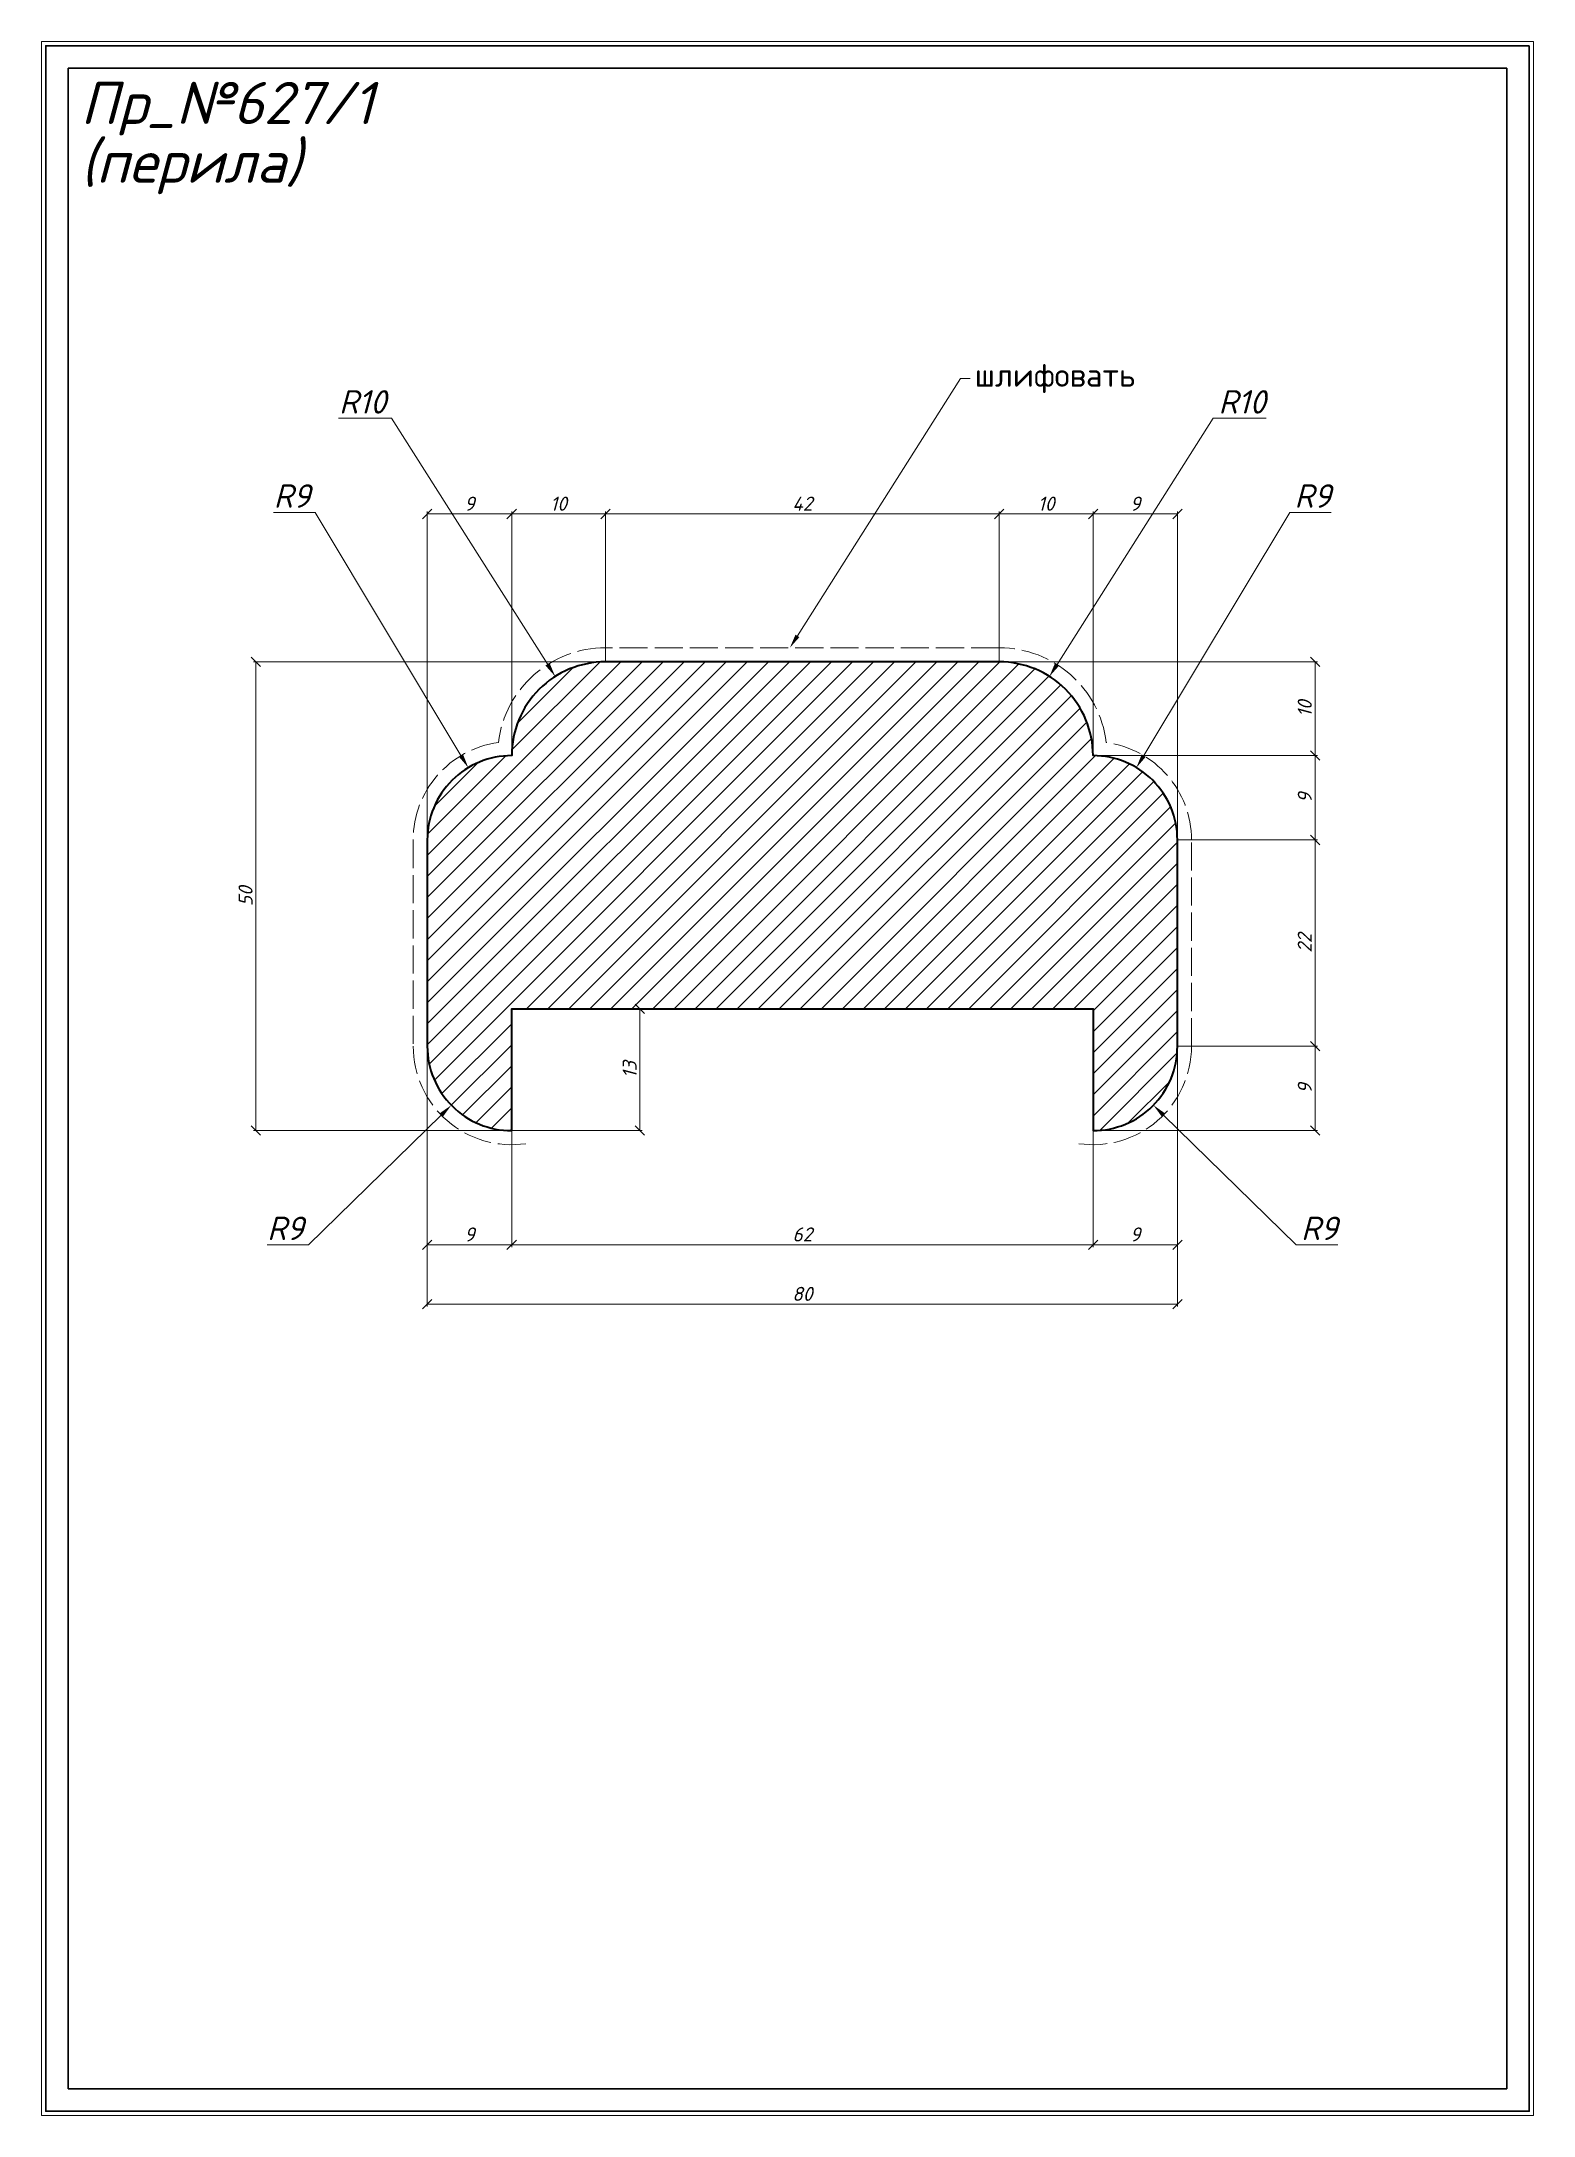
# Model space of a CAD drawing. Header units: millimetres. Extents: x 9236 to 9395, y -457 to -235.
import ezdxf
from ezdxf import colors
from ezdxf.entities.mleader import LeaderData, LeaderLine
from ezdxf.math import Vec2, Vec3

# ---------------------------------------------------------------- set-up
doc = ezdxf.new("R2010")
doc.units = ezdxf.units.MM
doc.linetypes.add('ACAD_ISO02W100', pattern=[15, 12, -3])
doc.layers.get('0').update_dxf_attribs({"lineweight": 13})
for name, color, linetype, lineweight in [('профили', 1, 'Continuous', 35), ('служебный слой ЛИНИИ ПУНКТИРНЫЕ', 7, 'ACAD_ISO02W100', 13), ('служебный слой НАДПИСИ', 7, 'Continuous', 13), ('служебный слой РАЗМЕРЫ', 7, 'Continuous', 9), ('служебный слой ШТАМП', 7, 'Continuous', 30), ('служебный слой ШТРИХОВКА', 7, 'Continuous', 5)]:
    doc.layers.add(name, color=color, linetype=linetype, lineweight=lineweight)
doc.styles.add('ЕСКД', font='isocpeur.ttf', dxfattribs={"oblique": 15})
doc.styles.add('ЕСКД штамп_текст', font='isocpeur.ttf')
doc.dimstyles.new('ЕСКД', dxfattribs={"dimtxt": 3.5, "dimasz": 2.5, "dimexe": 0.25, "dimexo": 0, "dimgap": 0.35, "dimtad": 1, "dimdec": 1, "dimzin": 9, "dimtxsty": 'ЕСКД', "dimblk": 'OBLIQUE', "dimcen": 0, "dimclrd": 256, "dimclre": 256, "dimclrt": 256, "dimadec": 1, "dimazin": 0, "dimtfac": 1, "dimtdec": 1, "dimtmove": 0, "dimatfit": 3, "dimldrblk": 'DOTSMALL', "dimfxl": 1, "dimlwd": -1, "dimlwe": -1, "dimarcsym": 0})
doc.dimstyles.new('ЕСКД$4', dxfattribs={"dimtxt": 3.5, "dimasz": 2.5, "dimexe": 0.25, "dimexo": 0, "dimgap": 0.35, "dimtad": 1, "dimtoh": 1, "dimdec": 1, "dimzin": 9, "dimtxsty": 'ЕСКД', "dimblk1": 'OBLIQUE', "dimsah": 1, "dimcen": 0, "dimse1": 1, "dimclrd": 256, "dimclre": 256, "dimclrt": 256, "dimadec": 1, "dimazin": 0, "dimtfac": 1, "dimtdec": 1, "dimtofl": 0, "dimtmove": 0, "dimatfit": 3, "dimldrblk": 'DOTSMALL', "dimfxl": 1, "dimlwd": -1, "dimlwe": -1, "dimarcsym": 2})

# ---------------------------------------------------------------- blocks, each defined once
blk = doc.blocks.new('*D23')
at = {"layer": 'Defpoints', "color": 0, "transparency": 16777216}
for p in [(9348.42, -342.53), (9354.86, -348.82)]:
    blk.add_point(p, dxfattribs=at)
at = {"layer": 'служебный слой РАЗМЕРЫ', "transparency": 16777216}
for p, q in [((9370.09, -363.7), (9355.93, -349.87)), ((9374.51, -363.7), (9370.09, -363.7))]:
    blk.add_line(p, q, dxfattribs=at)
blk.add_solid([(9356.1, -349.69), (9355.76, -350.05), (9354.86, -348.82)], dxfattribs=at)
at = {"layer": 'служебный слой РАЗМЕРЫ', "lineweight": 5, "transparency": 16777216, "insert": (9372.55, -361.95), "char_height": 2.5, "attachment_point": 5, "style": 'ЕСКД'}
blk.add_mtext('R9', dxfattribs=at)
blk = doc.blocks.new('_DotSmall')
at = {"color": 0, "linetype": 'ByBlock', "lineweight": -3, "const_width": 0.5}
blk.add_lwpolyline([(-0.0625, 0, 1), (0.0625, 0, 1)], format="xyb", close=True, dxfattribs=at)
blk = doc.blocks.new('_OBLIQUE')
at = {"color": 0, "linetype": 'ByBlock'}
blk.add_line((-0.5, -0.5), (0.5, 0.5), dxfattribs=at)
blk = doc.blocks.new('*D22')
at = {"layer": 'Defpoints', "color": 0, "transparency": 16777216}
for p in [(9343.77, -303.09), (9338.42, -311.53)]:
    blk.add_point(p, dxfattribs=at)
at = {"layer": 'служебный слой РАЗМЕРЫ', "transparency": 16777216}
for p, q in [((9361.23, -275.55), (9344.58, -301.82)), ((9366.9, -275.55), (9361.23, -275.55))]:
    blk.add_line(p, q, dxfattribs=at)
blk.add_solid([(9344.36, -301.68), (9344.79, -301.95), (9343.77, -303.09)], dxfattribs=at)
at = {"layer": 'служебный слой РАЗМЕРЫ', "lineweight": 5, "transparency": 16777216, "insert": (9364.31, -273.8), "char_height": 2.5, "attachment_point": 5, "style": 'ЕСКД'}
blk.add_mtext('R10', dxfattribs=at)
blk = doc.blocks.new('*D21')
at = {"layer": 'Defpoints', "color": 0, "transparency": 16777216}
for p in [(9353.05, -312.81), (9348.42, -320.53)]:
    blk.add_point(p, dxfattribs=at)
at = {"layer": 'служебный слой РАЗМЕРЫ', "transparency": 16777216}
for p, q in [((9369.39, -285.59), (9353.82, -311.53)), ((9373.81, -285.59), (9369.39, -285.59))]:
    blk.add_line(p, q, dxfattribs=at)
blk.add_solid([(9353.61, -311.4), (9354.04, -311.66), (9353.05, -312.81)], dxfattribs=at)
at = {"layer": 'служебный слой РАЗМЕРЫ', "lineweight": 5, "transparency": 16777216, "insert": (9371.85, -283.84), "char_height": 2.5, "attachment_point": 5, "style": 'ЕСКД'}
blk.add_mtext('R9', dxfattribs=at)
blk = doc.blocks.new('*D20')
at = {"layer": 'Defpoints', "color": 0, "transparency": 16777216}
for p in [(9286.42, -342.53), (9279.98, -348.82)]:
    blk.add_point(p, dxfattribs=at)
at = {"layer": 'служебный слой РАЗМЕРЫ', "transparency": 16777216}
for p, q in [((9264.75, -363.7), (9278.91, -349.87)), ((9260.33, -363.7), (9264.75, -363.7))]:
    blk.add_line(p, q, dxfattribs=at)
blk.add_solid([(9278.73, -349.69), (9279.08, -350.05), (9279.98, -348.82)], dxfattribs=at)
at = {"layer": 'служебный слой РАЗМЕРЫ', "lineweight": 5, "transparency": 16777216, "insert": (9262.29, -361.95), "char_height": 2.5, "attachment_point": 5, "style": 'ЕСКД'}
blk.add_mtext('R9', dxfattribs=at)
blk = doc.blocks.new('*D19')
at = {"layer": 'Defpoints', "color": 0, "transparency": 16777216}
for p in [(9291.06, -303.09), (9296.42, -311.53)]:
    blk.add_point(p, dxfattribs=at)
at = {"layer": 'служебный слой РАЗМЕРЫ', "transparency": 16777216}
for p, q in [((9267.94, -275.55), (9273.61, -275.55)), ((9273.61, -275.55), (9290.26, -301.82))]:
    blk.add_line(p, q, dxfattribs=at)
blk.add_solid([(9290.47, -301.68), (9290.05, -301.95), (9291.06, -303.09)], dxfattribs=at)
at = {"layer": 'служебный слой РАЗМЕРЫ', "lineweight": 5, "transparency": 16777216, "insert": (9270.52, -273.8), "char_height": 2.5, "attachment_point": 5, "style": 'ЕСКД'}
blk.add_mtext('R10', dxfattribs=at)
blk = doc.blocks.new('*D18')
at = {"layer": 'Defpoints', "color": 0, "transparency": 16777216}
for p in [(9281.79, -312.81), (9286.42, -320.53)]:
    blk.add_point(p, dxfattribs=at)
at = {"layer": 'служебный слой РАЗМЕРЫ', "transparency": 16777216}
for p, q in [((9261.03, -285.59), (9265.45, -285.59)), ((9265.45, -285.59), (9281.01, -311.53))]:
    blk.add_line(p, q, dxfattribs=at)
blk.add_solid([(9281.23, -311.4), (9280.8, -311.66), (9281.79, -312.81)], dxfattribs=at)
at = {"layer": 'служебный слой РАЗМЕРЫ', "lineweight": 5, "transparency": 16777216, "insert": (9262.99, -283.84), "char_height": 2.5, "attachment_point": 5, "style": 'ЕСКД'}
blk.add_mtext('R9', dxfattribs=at)
blk = doc.blocks.new('*D14')
at = {"layer": 'Defpoints', "color": 0, "transparency": 16777216}
for p in [(9286.42, -285.76), (9296.42, -301.53), (9286.42, -311.53)]:
    blk.add_point(p, dxfattribs=at)
at = {"layer": 'служебный слой РАЗМЕРЫ', "transparency": 16777216}
for p, q in [((9286.42, -311.53), (9286.42, -285.51)), ((9296.42, -285.76), (9286.42, -285.76)), ((9296.42, -301.53), (9296.42, -285.51))]:
    blk.add_line(p, q, dxfattribs=at)
at = {"layer": 'служебный слой РАЗМЕРЫ', "transparency": 16777216, "rotation": 180}
blk.add_blockref('_OBLIQUE', (9286.42, -285.76), dxfattribs=at)
at = {"layer": 'служебный слой РАЗМЕРЫ', "transparency": 16777216}
blk.add_blockref('_OBLIQUE', (9296.42, -285.76), dxfattribs=at)
at = {"layer": 'служебный слой РАЗМЕРЫ', "transparency": 16777216, "insert": (9291.42, -284.66), "char_height": 1.5, "attachment_point": 5, "style": 'ЕСКД'}
blk.add_mtext('10', dxfattribs=at)
blk = doc.blocks.new('*D13')
at = {"layer": 'Defpoints', "color": 0, "transparency": 16777216}
for p in [(9277.42, -285.76), (9286.42, -311.53), (9277.42, -320.53)]:
    blk.add_point(p, dxfattribs=at)
at = {"layer": 'служебный слой РАЗМЕРЫ', "transparency": 16777216}
for p, q in [((9277.42, -320.53), (9277.42, -285.51)), ((9286.42, -285.76), (9277.42, -285.76)), ((9286.42, -311.53), (9286.42, -285.51))]:
    blk.add_line(p, q, dxfattribs=at)
at = {"layer": 'служебный слой РАЗМЕРЫ', "transparency": 16777216, "rotation": 180}
blk.add_blockref('_OBLIQUE', (9277.42, -285.76), dxfattribs=at)
at = {"layer": 'служебный слой РАЗМЕРЫ', "transparency": 16777216}
blk.add_blockref('_OBLIQUE', (9286.42, -285.76), dxfattribs=at)
at = {"layer": 'служебный слой РАЗМЕРЫ', "transparency": 16777216, "insert": (9281.92, -284.66), "char_height": 1.5, "attachment_point": 5, "style": 'ЕСКД'}
blk.add_mtext('9', dxfattribs=at)
blk = doc.blocks.new('*D12')
at = {"layer": 'Defpoints', "color": 0, "transparency": 16777216}
for p in [(9286.42, -338.53), (9286.42, -351.53), (9300.1, -351.53)]:
    blk.add_point(p, dxfattribs=at)
at = {"layer": 'служебный слой РАЗМЕРЫ', "transparency": 16777216}
for p, q in [((9286.42, -338.53), (9300.35, -338.53)), ((9300.1, -338.53), (9300.1, -351.53)), ((9286.42, -351.53), (9300.35, -351.53))]:
    blk.add_line(p, q, dxfattribs=at)
for p, rotation in [((9300.1, -338.53), 90), ((9300.1, -351.53), 270)]:
    blk.add_blockref('_OBLIQUE', p, dxfattribs=dict(at, rotation=rotation))
at = {"layer": 'служебный слой РАЗМЕРЫ', "transparency": 16777216, "insert": (9299, -345.03), "char_height": 1.5, "attachment_point": 5, "rotation": 90, "style": 'ЕСКД'}
blk.add_mtext('13', dxfattribs=at)
blk = doc.blocks.new('*D11')
at = {"layer": 'Defpoints', "color": 0, "transparency": 16777216}
for p in [(9296.42, -301.53), (9259.14, -351.53), (9286.42, -351.53)]:
    blk.add_point(p, dxfattribs=at)
at = {"layer": 'служебный слой РАЗМЕРЫ', "transparency": 16777216}
for p, q in [((9296.42, -301.53), (9258.89, -301.53)), ((9259.14, -301.53), (9259.14, -351.53)), ((9286.42, -351.53), (9258.89, -351.53))]:
    blk.add_line(p, q, dxfattribs=at)
for p, rotation in [((9259.14, -301.53), 90), ((9259.14, -351.53), 270)]:
    blk.add_blockref('_OBLIQUE', p, dxfattribs=dict(at, rotation=rotation))
at = {"layer": 'служебный слой РАЗМЕРЫ', "transparency": 16777216, "insert": (9258.04, -326.53), "char_height": 1.5, "attachment_point": 5, "rotation": 90, "style": 'ЕСКД'}
blk.add_mtext('50', dxfattribs=at)
blk = doc.blocks.new('*D10')
at = {"layer": 'Defpoints', "color": 0, "transparency": 16777216}
for p in [(9357.42, -342.53), (9348.42, -351.53), (9372.1, -351.53)]:
    blk.add_point(p, dxfattribs=at)
at = {"layer": 'служебный слой РАЗМЕРЫ', "transparency": 16777216}
for p, q in [((9357.42, -342.53), (9372.35, -342.53)), ((9372.1, -342.53), (9372.1, -351.53)), ((9348.42, -351.53), (9372.35, -351.53))]:
    blk.add_line(p, q, dxfattribs=at)
for p, rotation in [((9372.1, -342.53), 90), ((9372.1, -351.53), 270)]:
    blk.add_blockref('_OBLIQUE', p, dxfattribs=dict(at, rotation=rotation))
at = {"layer": 'служебный слой РАЗМЕРЫ', "transparency": 16777216, "insert": (9371, -347.03), "char_height": 1.5, "attachment_point": 5, "rotation": 90, "style": 'ЕСКД'}
blk.add_mtext('9', dxfattribs=at)
blk = doc.blocks.new('*D6')
at = {"layer": 'Defpoints', "color": 0, "transparency": 16777216}
for p in [(9277.42, -342.53), (9357.42, -342.53), (9277.42, -370.04)]:
    blk.add_point(p, dxfattribs=at)
at = {"layer": 'служебный слой РАЗМЕРЫ', "transparency": 16777216}
for p, q in [((9277.42, -342.53), (9277.42, -370.29)), ((9357.42, -342.53), (9357.42, -370.29)), ((9357.42, -370.04), (9277.42, -370.04))]:
    blk.add_line(p, q, dxfattribs=at)
at = {"layer": 'служебный слой РАЗМЕРЫ', "transparency": 16777216, "rotation": 180}
blk.add_blockref('_OBLIQUE', (9277.42, -370.04), dxfattribs=at)
at = {"layer": 'служебный слой РАЗМЕРЫ', "transparency": 16777216}
blk.add_blockref('_OBLIQUE', (9357.42, -370.04), dxfattribs=at)
at = {"layer": 'служебный слой РАЗМЕРЫ', "transparency": 16777216, "insert": (9317.42, -368.94), "char_height": 1.5, "attachment_point": 5, "style": 'ЕСКД'}
blk.add_mtext('80', dxfattribs=at)
blk = doc.blocks.new('*D5')
at = {"layer": 'Defpoints', "color": 0, "transparency": 16777216}
for p in [(9277.42, -342.53), (9286.42, -351.53), (9277.42, -363.7)]:
    blk.add_point(p, dxfattribs=at)
at = {"layer": 'служебный слой РАЗМЕРЫ', "transparency": 16777216}
for p, q in [((9277.42, -342.53), (9277.42, -363.95)), ((9286.42, -351.53), (9286.42, -363.95)), ((9286.42, -363.7), (9277.42, -363.7))]:
    blk.add_line(p, q, dxfattribs=at)
at = {"layer": 'служебный слой РАЗМЕРЫ', "transparency": 16777216, "rotation": 180}
blk.add_blockref('_OBLIQUE', (9277.42, -363.7), dxfattribs=at)
at = {"layer": 'служебный слой РАЗМЕРЫ', "transparency": 16777216}
blk.add_blockref('_OBLIQUE', (9286.42, -363.7), dxfattribs=at)
at = {"layer": 'служебный слой РАЗМЕРЫ', "transparency": 16777216, "insert": (9281.92, -362.6), "char_height": 1.5, "attachment_point": 5, "style": 'ЕСКД'}
blk.add_mtext('9', dxfattribs=at)

msp = doc.modelspace()

# ---------------------------------------------------------------- hatches: boundary and pattern name
at = {"layer": 'служебный слой ШТРИХОВКА'}
h = msp.add_hatch(dxfattribs=at)
h.set_pattern_fill('ANSI31', color=256, scale=0.5, style=0)
h.set_pattern_definition([(45, (9236.2749, -235.3623), (-1.122532, 1.122532), [])])
h.paths.add_polyline_path([(9296.42, -301.53, 0.414214), (9286.42, -311.53, 0.414214), (9277.42, -320.53), (9277.42, -342.53, 0.414214), (9286.42, -351.53), (9286.42, -338.53), (9348.42, -338.53), (9348.42, -351.53, 0.414214), (9357.42, -342.53), (9357.42, -320.53, 0.414214), (9348.42, -311.53, 0.414214), (9338.42, -301.53)])

# ---------------------------------------------------------------- linework, layer by layer
at = {"layer": 'профили', "ltscale": 100}
msp.add_lwpolyline([(9357.42, -320.53, 0.414214), (9348.42, -311.53, 0.414214), (9338.42, -301.53), (9296.42, -301.53, 0.414214), (9286.42, -311.53, 0.414214), (9277.42, -320.53), (9277.42, -342.53, 0.414214), (9286.42, -351.53), (9286.42, -338.53), (9348.42, -338.53), (9348.42, -351.53, 0.414214), (9357.42, -342.53)], format="xyb", close=True, dxfattribs=at)
at = {"layer": 'служебный слой ЛИНИИ ПУНКТИРНЫЕ', "ltscale": 0.25}
msp.add_lwpolyline([(9346.92, -352.92, 0.45685), (9358.92, -342.53), (9358.92, -320.53, 0.375184), (9349.83, -310.13, 0.378794), (9338.42, -300.03), (9296.42, -300.03, 0.378794), (9285, -310.13, 0.375184), (9275.92, -320.53), (9275.92, -342.53, 0.45685), (9287.92, -352.92)], format="xyb", dxfattribs=at)
at = {"layer": 'служебный слой ШТАМП', "color": 6, "lineweight": 5, "ltscale": 100}
msp.add_lwpolyline([(9395.4, -235.36), (9236.27, -235.36), (9236.27, -456.58), (9395.4, -456.58)], close=True, dxfattribs=at)
at = {"layer": 'служебный слой ШТАМП', "ltscale": 100}
for points in [[(9394.94, -235.82), (9236.73, -235.82), (9236.73, -456.12), (9394.94, -456.12)], [(9392.54, -238.22), (9239.13, -238.22), (9239.13, -453.72), (9392.54, -453.72)]]:
    msp.add_lwpolyline(points, close=True, dxfattribs=at)

# ---------------------------------------------------------------- texts
at = {"layer": 'служебный слой НАДПИСИ', "style": 'ЕСКД', "oblique": 15}
for s, p in [('Пр_№627/1', (9240.43, -244.17)), ('(перила)', (9240.43, -250.43))]:
    msp.add_text(s, height=4.5, dxfattribs=at).set_placement(p)

# ---------------------------------------------------------------- dimensions: what is measured, and where the dimension line sits
at = {"layer": 'служебный слой РАЗМЕРЫ', "lineweight": 5}
for center, mpoint, picture, middle in [((9296.42, -311.53), (9291.06, -303.09), '*D19', (9270.52, -275.55)), ((9338.42, -311.53), (9343.77, -303.09), '*D22', (9364.31, -275.55)), ((9286.42, -320.53), (9281.79, -312.81), '*D18', (9262.99, -285.59)), ((9348.42, -320.53), (9353.05, -312.81), '*D21', (9371.85, -285.59)), ((9286.42, -342.53), (9279.98, -348.82), '*D20', (9262.29, -363.7)), ((9348.42, -342.53), (9354.86, -348.82), '*D23', (9372.55, -363.7))]:
    dim = msp.add_radius_dim(center=center, mpoint=mpoint, dimstyle='ЕСКД$4', override={"dimtxt": 2.5, "dimasz": 1.5, "dimgap": 0.5}, dxfattribs=at)
    dim.commit()
    dim.dimension.update_dxf_attribs({"geometry": picture, "text_midpoint": middle, "dimtype": 132})
at = {"layer": 'служебный слой РАЗМЕРЫ'}
for base, p1, p2, picture, middle in [((9277.42, -285.76), (9286.42, -311.53), (9277.42, -320.53), '*D13', (9281.92, -284.66)), ((9286.42, -285.76), (9296.42, -301.53), (9286.42, -311.53), '*D14', (9291.42, -284.66)), ((9277.42, -370.04), (9357.42, -342.53), (9277.42, -342.53), '*D6', (9317.42, -368.94)), ((9277.42, -363.7), (9286.42, -351.53), (9277.42, -342.53), '*D5', (9281.92, -362.6))]:
    dim = msp.add_linear_dim(base=base, p1=p1, p2=p2, dimstyle='ЕСКД', override={"dimtxt": 1.5, "dimasz": 1}, dxfattribs=at)
    dim.commit()
    dim.dimension.update_dxf_attribs({"geometry": picture, "text_midpoint": middle})
for base, p1, p2 in [((9338.42, -285.76), (9296.42, -301.53), (9338.42, -301.53)), ((9348.42, -285.76), (9338.42, -301.53), (9348.42, -311.53)), ((9357.42, -285.76), (9348.42, -311.53), (9357.42, -320.53)), ((9348.42, -363.7), (9286.42, -338.53), (9348.42, -338.53)), ((9357.42, -363.7), (9348.42, -351.53), (9357.42, -342.53))]:
    msp.add_linear_dim(base=base, p1=p1, p2=p2, dimstyle='ЕСКД', override={"dimtxt": 1.5, "dimasz": 1}, dxfattribs=at).render()
for base, p1, p2, picture, middle in [((9259.14, -351.53), (9296.42, -301.53), (9286.42, -351.53), '*D11', (9258.04, -326.53)), ((9300.1, -351.53), (9286.42, -338.53), (9286.42, -351.53), '*D12', (9299, -345.03)), ((9372.1, -351.53), (9357.42, -342.53), (9348.42, -351.53), '*D10', (9371, -347.03))]:
    dim = msp.add_linear_dim(base=base, p1=p1, p2=p2, angle=90, dimstyle='ЕСКД', override={"dimtxt": 1.5, "dimasz": 1}, dxfattribs=at)
    dim.commit()
    dim.dimension.update_dxf_attribs({"geometry": picture, "text_midpoint": middle})
for base, p1, p2 in [((9372.1, -301.53), (9348.42, -311.53), (9338.42, -301.53)), ((9372.1, -311.53), (9357.42, -320.53), (9348.42, -311.53)), ((9372.1, -320.53), (9357.42, -342.53), (9357.42, -320.53))]:
    msp.add_linear_dim(base=base, p1=p1, p2=p2, angle=90, dimstyle='ЕСКД', override={"dimtxt": 1.5, "dimasz": 1}, dxfattribs=at).render()

# ---------------------------------------------------------------- leaders
ml = msp.add_multileader_mtext('Standard', dxfattribs=at)
ml.set_content('\\A1;{\\fISOCPEUR|b1|i0|c204|p34;шлифовать}', color=256, style='ЕСКД штамп_текст')
ml.set_leader_properties(color=256, linetype='ByLayer', lineweight=-1)
ml.build(insert=Vec2(0, 0))
ml.multileader.update_dxf_attribs({"dogleg_length": 1, "arrow_head_size": 1.5})
ctx = ml.context
ctx.base_point, ctx.char_height, ctx.arrow_head_size, ctx.landing_gap_size, ctx.plane_origin = Vec3(9335.3, -271.31), 2.5, 1.5, 0.5, Vec3(9363.86, -260.83)
notes = []
notes.append((ctx, [(1, (1, 1, 0), (9334.3, -271.31), (1, 0), 1, [(0, [(9316.09, -300.03)], 0, [])])]))
ctx.mtext.insert, ctx.mtext.flow_direction = Vec3(9335.8, -269.69), 5
for ctx, leaders in notes:
    for number, flags, end, landing, length, lines in leaders:
        leader = LeaderData()
        leader.index, (leader.has_last_leader_line, leader.has_dogleg_vector, leader.attachment_direction) = number, flags
        leader.last_leader_point, leader.dogleg_vector, leader.dogleg_length = Vec3(end), Vec3(landing), length
        for number, points, colour, breaks in lines:
            line = LeaderLine()
            line.index, line.vertices, line.color, line.breaks = number, Vec3.list(points), colors.encode_raw_color(colour), breaks
            leader.lines.append(line)
        ctx.leaders.append(leader)

doc.saveas('drawing.dxf')
